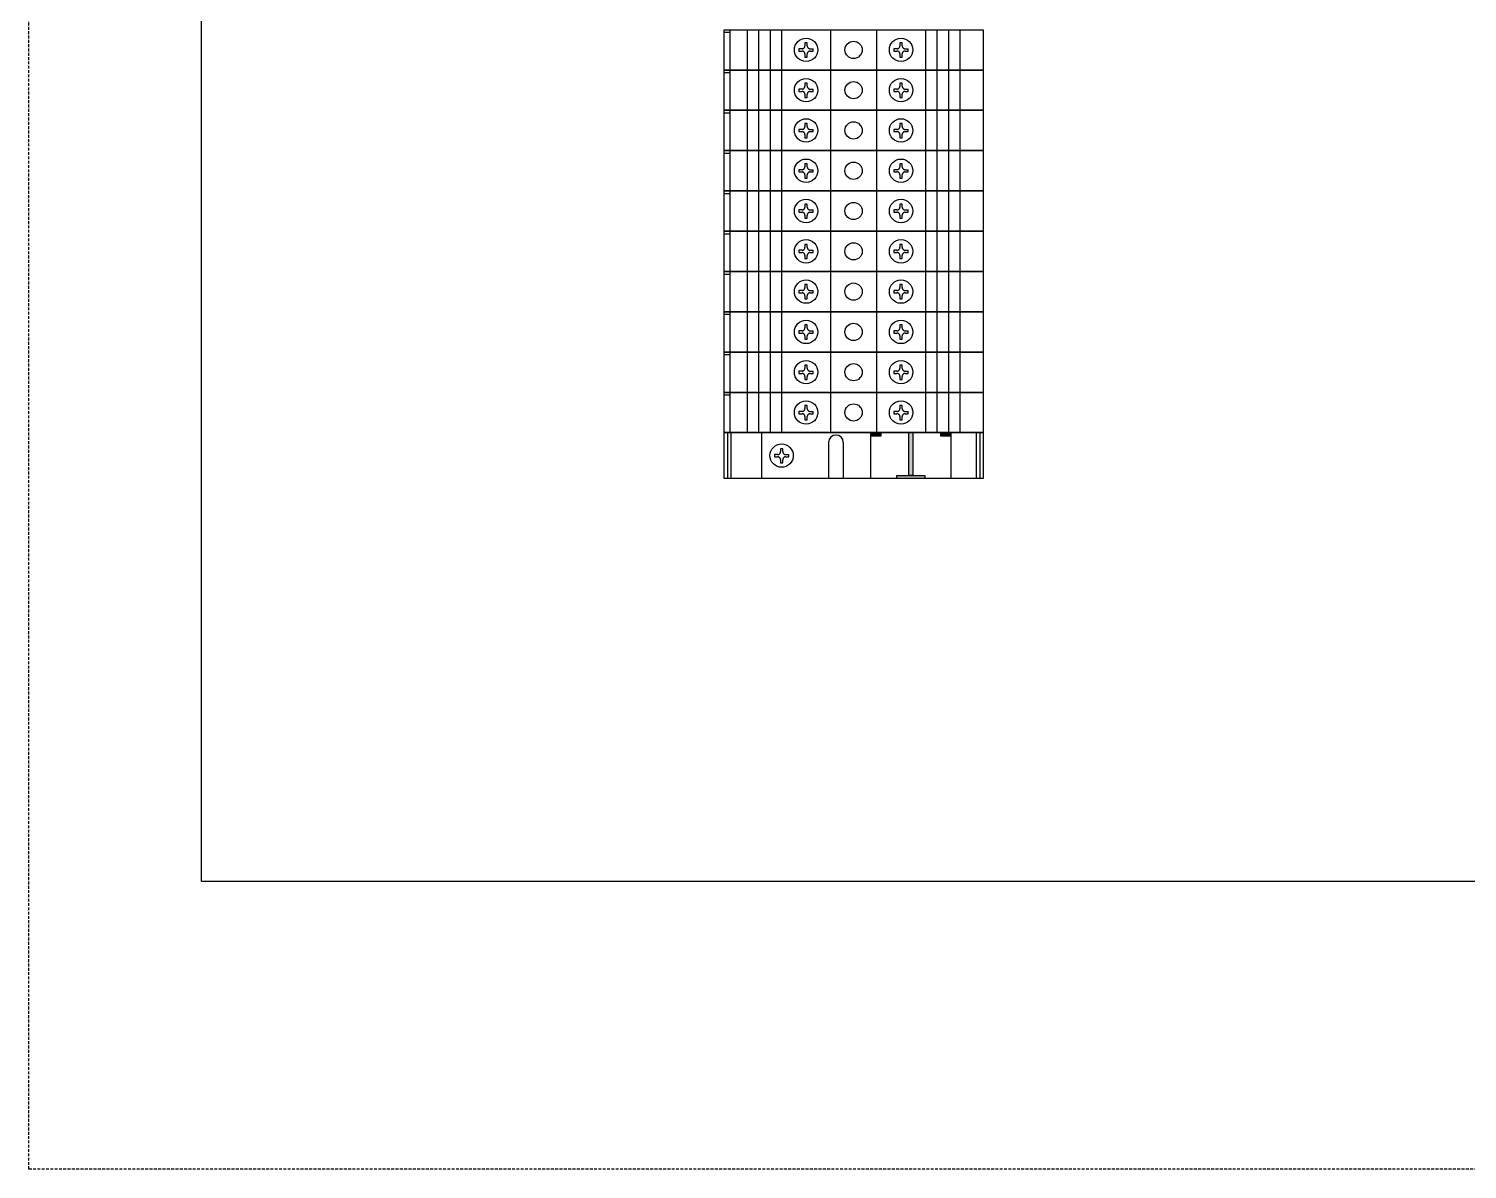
# Model space of a CAD drawing. Extents: x 310573 to 311073, y 364953 to 365753.
# Drawn here: x 310572.5 to 310822.5, y 364953.1 to 365151.2 of the extents above; entities that cross this region are included whole.
import ezdxf

# ---------------------------------------------------------------- set-up
doc = ezdxf.new("R2010")
doc.units = 0
doc.header["$MEASUREMENT"] = 0
doc.linetypes.add('ACAD_ISO02W100', pattern=[15, 12, -3])
doc.linetypes.add('DASHED', pattern=[0.75, 0.5, -0.25])
for name, color, linetype in [('Layer1', 7, 'Continuous'), ('布置图', 30, 'Continuous'), ('文字', 3, 'Continuous')]:
    doc.layers.add(name, color=color, linetype=linetype)

# ---------------------------------------------------------------- blocks, each defined once
blk = doc.blocks.new('1424101341d2bc8cda-78e3-4b5b-88df-e0c53bc6df05')
for points in [[(4.73, -130.7), (4.73, -130.1), (2.98, -130.1), (2.98, -130.7)], [(9.59, -137.55), (10.25, -137.55), (10.25, -130.1), (9.59, -130.1)], [(15.12, -130.1), (15.12, -130.7), (16.87, -130.7), (16.87, -130.1)], [(7.47, -137.55), (7.47, -138.1), (12.38, -138.1), (12.38, -137.55)]]:
    blk.add_hatch(color=7).paths.add_polyline_path(points)
at = {"color": 1}
for p, q in [((-21.53, -60.59), (-22.53, -60.59)), ((-21.53, -60.09), (-21.53, -67.09)), ((-18.53, -60.09), (-18.53, -67.09)), ((-16.53, -60.09), (-16.53, -67.09)), ((-14.53, -60.09), (-14.53, -67.09)), ((-12.53, -60.09), (-12.53, -67.09)), ((-4.03, -60.09), (-4.03, -67.09)), ((3.97, -60.09), (3.97, -67.09)), ((12.47, -60.09), (12.47, -67.09)), ((14.47, -60.09), (14.47, -67.09)), ((16.47, -60.09), (16.47, -67.09)), ((18.47, -60.09), (18.47, -67.09)), ((-21.53, -95.59), (-22.53, -95.59)), ((-21.53, -95.09), (-21.53, -102.1)), ((-18.53, -95.09), (-18.53, -102.1)), ((-16.53, -95.09), (-16.53, -102.1)), ((-14.53, -95.09), (-14.53, -102.1)), ((-12.53, -95.09), (-12.53, -102.1)), ((-4.03, -95.09), (-4.03, -102.1)), ((3.97, -95.09), (3.97, -102.1)), ((12.47, -95.09), (12.47, -102.1)), ((14.47, -95.09), (14.47, -102.1)), ((16.47, -95.09), (16.47, -102.1)), ((18.47, -95.09), (18.47, -102.1))]:
    blk.add_line(p, q, dxfattribs=at)
at = {"color": 7}
for p, q in [((-21.53, -67.09), (-21.53, -74.09)), ((-18.53, -67.09), (-18.53, -74.09)), ((-16.53, -67.09), (-16.53, -74.09)), ((-14.53, -67.09), (-14.53, -74.09)), ((-12.53, -67.09), (-12.53, -74.09)), ((-4.03, -67.09), (-4.03, -74.09)), ((3.97, -67.09), (3.97, -74.09)), ((12.47, -67.09), (12.47, -74.09)), ((14.47, -67.09), (14.47, -74.09)), ((16.47, -67.09), (16.47, -74.09)), ((18.47, -67.09), (18.47, -74.09)), ((-21.53, -67.59), (-22.53, -67.59)), ((-21.53, -81.59), (-22.53, -81.59)), ((-21.53, -81.09), (-21.53, -88.09)), ((-18.53, -81.09), (-18.53, -88.09)), ((-16.53, -81.09), (-16.53, -88.09)), ((-14.53, -81.09), (-14.53, -88.09)), ((-12.53, -81.09), (-12.53, -88.09)), ((-4.03, -81.09), (-4.03, -88.09)), ((3.97, -81.09), (3.97, -88.09)), ((12.47, -81.09), (12.47, -88.09)), ((14.47, -81.09), (14.47, -88.09)), ((16.47, -81.09), (16.47, -88.09)), ((18.47, -81.09), (18.47, -88.09)), ((-21.53, -102.1), (-21.53, -109.1)), ((-18.53, -102.1), (-18.53, -109.1)), ((-16.53, -102.1), (-16.53, -109.1)), ((-14.53, -102.1), (-14.53, -109.1)), ((-12.53, -102.1), (-12.53, -109.1)), ((-4.03, -102.1), (-4.03, -109.1)), ((3.97, -102.1), (3.97, -109.1)), ((12.47, -102.1), (12.47, -109.1)), ((14.47, -102.1), (14.47, -109.1)), ((16.47, -102.1), (16.47, -109.1)), ((18.47, -102.1), (18.47, -109.1)), ((-21.53, -102.6), (-22.53, -102.6)), ((-21.53, -116.6), (-22.53, -116.6)), ((-21.53, -116.1), (-21.53, -123.1)), ((-18.53, -116.1), (-18.53, -123.1)), ((-16.53, -116.1), (-16.53, -123.1)), ((-14.53, -116.1), (-14.53, -123.1)), ((-12.53, -116.1), (-12.53, -123.1)), ((-4.03, -116.1), (-4.03, -123.1)), ((3.97, -116.1), (3.97, -123.1)), ((12.47, -116.1), (12.47, -123.1)), ((14.47, -116.1), (14.47, -123.1)), ((16.47, -116.1), (16.47, -123.1)), ((18.47, -116.1), (18.47, -123.1))]:
    blk.add_line(p, q, dxfattribs=at)
at = {"color": 4}
for p, q in [((-21.53, -74.59), (-22.53, -74.59)), ((-21.53, -74.09), (-21.53, -81.09)), ((-18.53, -74.09), (-18.53, -81.09)), ((-16.53, -74.09), (-16.53, -81.09)), ((-14.53, -74.09), (-14.53, -81.09)), ((-12.53, -74.09), (-12.53, -81.09)), ((-4.03, -74.09), (-4.03, -81.09)), ((3.97, -74.09), (3.97, -81.09)), ((12.47, -74.09), (12.47, -81.09)), ((14.47, -74.09), (14.47, -81.09)), ((16.47, -74.09), (16.47, -81.09)), ((18.47, -74.09), (18.47, -81.09)), ((-21.53, -109.6), (-22.53, -109.6)), ((-21.53, -109.1), (-21.53, -116.1)), ((-18.53, -109.1), (-18.53, -116.1)), ((-16.53, -109.1), (-16.53, -116.1)), ((-14.53, -109.1), (-14.53, -116.1)), ((-12.53, -109.1), (-12.53, -116.1)), ((-4.03, -109.1), (-4.03, -116.1)), ((3.97, -109.1), (3.97, -116.1)), ((12.47, -109.1), (12.47, -116.1)), ((14.47, -109.1), (14.47, -116.1)), ((16.47, -109.1), (16.47, -116.1)), ((18.47, -109.1), (18.47, -116.1))]:
    blk.add_line(p, q, dxfattribs=at)
at = {"color": 3}
for p, q in [((-21.53, -88.59), (-22.53, -88.59)), ((-21.53, -88.09), (-21.53, -95.09)), ((-18.53, -88.09), (-18.53, -95.09)), ((-16.53, -88.09), (-16.53, -95.09)), ((-14.53, -88.09), (-14.53, -95.09)), ((-12.53, -88.09), (-12.53, -95.09)), ((-4.03, -88.09), (-4.03, -95.09)), ((3.97, -88.09), (3.97, -95.09)), ((12.47, -88.09), (12.47, -95.09)), ((14.47, -88.09), (14.47, -95.09)), ((16.47, -88.09), (16.47, -95.09)), ((18.47, -88.09), (18.47, -95.09)), ((-21.53, -123.6), (-22.53, -123.6)), ((-21.53, -123.1), (-21.53, -130.1)), ((-18.53, -123.1), (-18.53, -130.1)), ((-16.53, -123.1), (-16.53, -130.1)), ((-14.53, -123.1), (-14.53, -130.1)), ((-12.53, -123.1), (-12.53, -130.1)), ((-4.03, -123.1), (-4.03, -130.1)), ((3.97, -123.1), (3.97, -130.1)), ((12.47, -123.1), (12.47, -130.1)), ((14.47, -123.1), (14.47, -130.1)), ((16.47, -123.1), (16.47, -130.1)), ((18.47, -123.1), (18.47, -130.1))]:
    blk.add_line(p, q, dxfattribs=at)
at = {"color": 0}
for p, q in [((-21.94, -130.1), (-21.94, -138.1)), ((-21.34, -130.1), (-21.34, -138.1)), ((-16.05, -130.1), (-16.05, -138.1)), ((-4.38, -131.8), (-4.38, -138.1)), ((-1.81, -131.8), (-1.81, -138.1)), ((21.3, -130.1), (21.3, -138.1)), ((21.89, -130.1), (21.89, -138.1))]:
    blk.add_line(p, q, dxfattribs=at)
at = {"color": 1}
for points in [[(22.47, -60.09), (22.47, -67.09), (-22.53, -67.09), (-22.53, -60.09)], [(22.47, -95.09), (22.47, -102.1), (-22.53, -102.1), (-22.53, -95.09)]]:
    blk.add_lwpolyline(points, close=True, dxfattribs=at)
at = {"color": 7}
for points in [[(22.47, -67.09), (22.47, -74.09), (-22.53, -74.09), (-22.53, -67.09)], [(22.47, -81.09), (22.47, -88.09), (-22.53, -88.09), (-22.53, -81.09)], [(22.47, -102.1), (22.47, -109.1), (-22.53, -109.1), (-22.53, -102.1)], [(22.47, -116.1), (22.47, -123.1), (-22.53, -123.1), (-22.53, -116.1)]]:
    blk.add_lwpolyline(points, close=True, dxfattribs=at)
at = {"color": 4}
for points in [[(22.47, -74.09), (22.47, -81.09), (-22.53, -81.09), (-22.53, -74.09)], [(22.47, -109.1), (22.47, -116.1), (-22.53, -116.1), (-22.53, -109.1)]]:
    blk.add_lwpolyline(points, close=True, dxfattribs=at)
at = {"color": 3}
for points in [[(22.47, -88.09), (22.47, -95.09), (-22.53, -95.09), (-22.53, -88.09)], [(22.47, -123.1), (22.47, -130.1), (-22.53, -130.1), (-22.53, -123.1)]]:
    blk.add_lwpolyline(points, close=True, dxfattribs=at)
at = {"color": 0}
for points in [[(22.47, -130.1), (22.47, -138.1), (-22.53, -138.1), (-22.53, -130.1)], [(16.87, -130.1), (16.87, -138.1), (2.98, -138.1), (2.98, -130.1)], [(4.73, -130.1), (4.73, -130.7), (2.98, -130.7), (2.98, -130.1)], [(10.25, -130.1), (10.25, -137.55), (9.59, -137.55), (9.59, -130.1)], [(16.87, -130.1), (16.87, -130.7), (15.12, -130.7), (15.12, -130.1)], [(12.38, -137.55), (12.38, -138.1), (7.47, -138.1), (7.47, -137.55)]]:
    blk.add_lwpolyline(points, close=True, dxfattribs=at)
at = {"color": 1}
for centre in [(-0.03, -63.59), (-0.03, -98.6)]:
    blk.add_circle(centre, 1.5, dxfattribs=at)
at = {"color": 7}
for centre in [(-0.03, -70.59), (-0.03, -84.59), (-0.03, -105.6), (-0.03, -119.6)]:
    blk.add_circle(centre, 1.5, dxfattribs=at)
at = {"color": 4}
for centre in [(-0.03, -77.59), (-0.03, -112.6)]:
    blk.add_circle(centre, 1.5, dxfattribs=at)
at = {"color": 3}
for centre in [(-0.03, -91.59), (-0.03, -126.6)]:
    blk.add_circle(centre, 1.5, dxfattribs=at)
at = {"color": 0}
blk.add_arc((-3.1, -131.8), 1.28, 0, 180, dxfattribs=at)
at = {"layer": 'Layer1', "color": 1, "lineweight": -3, "ltscale": 50}
for centre in [(-8.28, -63.59), (8.22, -63.59), (-8.28, -98.6), (8.22, -98.6)]:
    blk.add_circle(centre, 2.03, dxfattribs=at)
at = {"layer": 'Layer1', "color": 7, "lineweight": -3, "ltscale": 50}
for centre in [(-8.28, -70.59), (8.22, -70.59), (-8.28, -84.59), (8.22, -84.59), (-8.28, -105.6), (8.22, -105.6), (-8.28, -119.6), (8.22, -119.6), (-12.53, -134.1)]:
    blk.add_circle(centre, 2.03, dxfattribs=at)
at = {"layer": 'Layer1', "color": 4, "lineweight": -3, "ltscale": 50}
for centre in [(-8.28, -77.59), (8.22, -77.59), (-8.28, -112.6), (8.22, -112.6)]:
    blk.add_circle(centre, 2.03, dxfattribs=at)
at = {"layer": 'Layer1', "color": 3, "lineweight": -3, "ltscale": 50}
for centre in [(-8.28, -91.59), (8.22, -91.59), (-8.28, -126.6), (8.22, -126.6)]:
    blk.add_circle(centre, 2.03, dxfattribs=at)
at = {"layer": '文字', "color": 1, "linetype": 'ACAD_ISO02W100'}
for p, q in [((-8.47, -62.38), (-8.47, -62.89)), ((-8.08, -62.38), (-8.47, -62.38)), ((-8.08, -62.89), (-8.08, -62.38)), ((8.03, -62.38), (8.03, -62.89)), ((8.42, -62.38), (8.03, -62.38)), ((8.42, -62.89), (8.42, -62.38)), ((-8.98, -63.4), (-9.53, -63.4)), ((-9.53, -63.4), (-9.53, -63.8)), ((-9.53, -63.8), (-8.98, -63.8)), ((-8.47, -64.3), (-8.47, -64.86)), ((-8.47, -64.86), (-8.08, -64.86)), ((-8.08, -64.86), (-8.08, -64.3)), ((-7.57, -63.4), (-7.05, -63.4)), ((-7.57, -63.8), (-7.05, -63.8)), ((-7.05, -63.8), (-7.05, -63.4)), ((7.52, -63.4), (6.97, -63.4)), ((6.97, -63.4), (6.97, -63.8)), ((6.97, -63.8), (7.52, -63.8)), ((8.03, -64.3), (8.03, -64.86)), ((8.03, -64.86), (8.42, -64.86)), ((8.42, -64.86), (8.42, -64.3)), ((8.93, -63.4), (9.45, -63.4)), ((8.93, -63.8), (9.45, -63.8)), ((9.45, -63.8), (9.45, -63.4)), ((-8.47, -97.39), (-8.47, -97.9)), ((-8.08, -97.39), (-8.47, -97.39)), ((-8.08, -97.9), (-8.08, -97.39)), ((8.03, -97.39), (8.03, -97.9)), ((8.42, -97.39), (8.03, -97.39)), ((8.42, -97.9), (8.42, -97.39)), ((-8.98, -98.41), (-9.53, -98.41)), ((-9.53, -98.41), (-9.53, -98.8)), ((-9.53, -98.8), (-8.98, -98.8)), ((-8.47, -99.31), (-8.47, -99.86)), ((-8.47, -99.86), (-8.08, -99.86)), ((-8.08, -99.86), (-8.08, -99.31)), ((-7.57, -98.41), (-7.05, -98.41)), ((-7.57, -98.8), (-7.05, -98.8)), ((-7.05, -98.8), (-7.05, -98.41)), ((7.52, -98.41), (6.97, -98.41)), ((6.97, -98.41), (6.97, -98.8)), ((6.97, -98.8), (7.52, -98.8)), ((8.03, -99.31), (8.03, -99.86)), ((8.03, -99.86), (8.42, -99.86)), ((8.42, -99.86), (8.42, -99.31)), ((8.93, -98.41), (9.45, -98.41)), ((8.93, -98.8), (9.45, -98.8)), ((9.45, -98.8), (9.45, -98.41))]:
    blk.add_line(p, q, dxfattribs=at)
at = {"layer": '文字', "color": 7, "linetype": 'ACAD_ISO02W100'}
for p, q in [((-8.47, -69.38), (-8.47, -69.89)), ((-8.08, -69.38), (-8.47, -69.38)), ((-8.08, -69.89), (-8.08, -69.38)), ((8.03, -69.38), (8.03, -69.89)), ((8.42, -69.38), (8.03, -69.38)), ((8.42, -69.89), (8.42, -69.38)), ((-8.98, -70.4), (-9.53, -70.4)), ((-9.53, -70.4), (-9.53, -70.8)), ((-9.53, -70.8), (-8.98, -70.8)), ((-8.47, -71.31), (-8.47, -71.86)), ((-8.47, -71.86), (-8.08, -71.86)), ((-8.08, -71.86), (-8.08, -71.31)), ((-7.57, -70.4), (-7.05, -70.4)), ((-7.57, -70.8), (-7.05, -70.8)), ((-7.05, -70.8), (-7.05, -70.4)), ((7.52, -70.4), (6.97, -70.4)), ((6.97, -70.4), (6.97, -70.8)), ((6.97, -70.8), (7.52, -70.8)), ((8.03, -71.31), (8.03, -71.86)), ((8.03, -71.86), (8.42, -71.86)), ((8.42, -71.86), (8.42, -71.31)), ((8.93, -70.4), (9.45, -70.4)), ((8.93, -70.8), (9.45, -70.8)), ((9.45, -70.8), (9.45, -70.4)), ((-8.98, -84.41), (-9.53, -84.41)), ((-9.53, -84.41), (-9.53, -84.8)), ((-9.53, -84.8), (-8.98, -84.8)), ((-8.47, -83.39), (-8.47, -83.9)), ((-8.08, -83.39), (-8.47, -83.39)), ((-8.08, -83.9), (-8.08, -83.39)), ((-7.57, -84.41), (-7.05, -84.41)), ((-7.57, -84.8), (-7.05, -84.8)), ((-7.05, -84.8), (-7.05, -84.41)), ((7.52, -84.41), (6.97, -84.41)), ((6.97, -84.41), (6.97, -84.8)), ((6.97, -84.8), (7.52, -84.8)), ((8.03, -83.39), (8.03, -83.9)), ((8.42, -83.39), (8.03, -83.39)), ((8.42, -83.9), (8.42, -83.39)), ((8.93, -84.41), (9.45, -84.41)), ((8.93, -84.8), (9.45, -84.8)), ((9.45, -84.8), (9.45, -84.41)), ((-8.47, -85.31), (-8.47, -85.86)), ((-8.47, -85.86), (-8.08, -85.86)), ((-8.08, -85.86), (-8.08, -85.31)), ((8.03, -85.31), (8.03, -85.86)), ((8.03, -85.86), (8.42, -85.86)), ((8.42, -85.86), (8.42, -85.31)), ((-8.47, -104.39), (-8.47, -104.9)), ((-8.08, -104.39), (-8.47, -104.39)), ((-8.08, -104.9), (-8.08, -104.39)), ((8.03, -104.39), (8.03, -104.9)), ((8.42, -104.39), (8.03, -104.39)), ((8.42, -104.9), (8.42, -104.39)), ((-8.98, -105.41), (-9.53, -105.41)), ((-9.53, -105.41), (-9.53, -105.8)), ((-9.53, -105.8), (-8.98, -105.8)), ((-8.47, -106.31), (-8.47, -106.86)), ((-8.47, -106.86), (-8.08, -106.86)), ((-8.08, -106.86), (-8.08, -106.31)), ((-7.57, -105.41), (-7.05, -105.41)), ((-7.57, -105.8), (-7.05, -105.8)), ((-7.05, -105.8), (-7.05, -105.41)), ((7.52, -105.41), (6.97, -105.41)), ((6.97, -105.41), (6.97, -105.8)), ((6.97, -105.8), (7.52, -105.8)), ((8.03, -106.31), (8.03, -106.86)), ((8.03, -106.86), (8.42, -106.86)), ((8.42, -106.86), (8.42, -106.31)), ((8.93, -105.41), (9.45, -105.41)), ((8.93, -105.8), (9.45, -105.8)), ((9.45, -105.8), (9.45, -105.41)), ((-8.98, -119.41), (-9.53, -119.41)), ((-9.53, -119.41), (-9.53, -119.81)), ((-9.53, -119.81), (-8.98, -119.81)), ((-8.47, -118.39), (-8.47, -118.9)), ((-8.08, -118.39), (-8.47, -118.39)), ((-8.08, -118.9), (-8.08, -118.39)), ((-7.57, -119.41), (-7.05, -119.41)), ((-7.57, -119.81), (-7.05, -119.81)), ((-7.05, -119.81), (-7.05, -119.41)), ((7.52, -119.41), (6.97, -119.41)), ((6.97, -119.41), (6.97, -119.81)), ((6.97, -119.81), (7.52, -119.81)), ((8.03, -118.39), (8.03, -118.9)), ((8.42, -118.39), (8.03, -118.39)), ((8.42, -118.9), (8.42, -118.39)), ((8.93, -119.41), (9.45, -119.41)), ((8.93, -119.81), (9.45, -119.81)), ((9.45, -119.81), (9.45, -119.41)), ((-8.47, -120.32), (-8.47, -120.87)), ((-8.47, -120.87), (-8.08, -120.87)), ((-8.08, -120.87), (-8.08, -120.32)), ((8.03, -120.32), (8.03, -120.87)), ((8.03, -120.87), (8.42, -120.87)), ((8.42, -120.87), (8.42, -120.32)), ((-13.23, -133.91), (-13.78, -133.91)), ((-13.78, -133.91), (-13.78, -134.31)), ((-13.78, -134.31), (-13.23, -134.31)), ((-12.72, -132.9), (-12.72, -133.41)), ((-12.33, -132.9), (-12.72, -132.9)), ((-12.72, -134.82), (-12.72, -135.37)), ((-12.33, -133.41), (-12.33, -132.9)), ((-12.33, -135.37), (-12.33, -134.82)), ((-11.82, -133.91), (-11.3, -133.91)), ((-11.82, -134.31), (-11.3, -134.31)), ((-11.3, -134.31), (-11.3, -133.91)), ((-12.72, -135.37), (-12.33, -135.37))]:
    blk.add_line(p, q, dxfattribs=at)
at = {"layer": '文字', "color": 4, "linetype": 'ACAD_ISO02W100'}
for p, q in [((-8.98, -77.4), (-9.53, -77.4)), ((-9.53, -77.4), (-9.53, -77.8)), ((-8.47, -76.39), (-8.47, -76.9)), ((-8.08, -76.39), (-8.47, -76.39)), ((-8.08, -76.9), (-8.08, -76.39)), ((-7.57, -77.4), (-7.05, -77.4)), ((-7.05, -77.8), (-7.05, -77.4)), ((7.52, -77.4), (6.97, -77.4)), ((6.97, -77.4), (6.97, -77.8)), ((8.03, -76.39), (8.03, -76.9)), ((8.42, -76.39), (8.03, -76.39)), ((8.42, -76.9), (8.42, -76.39)), ((8.93, -77.4), (9.45, -77.4)), ((9.45, -77.8), (9.45, -77.4)), ((-9.53, -77.8), (-8.98, -77.8)), ((-8.47, -78.31), (-8.47, -78.86)), ((-8.47, -78.86), (-8.08, -78.86)), ((-8.08, -78.86), (-8.08, -78.31)), ((-7.57, -77.8), (-7.05, -77.8)), ((6.97, -77.8), (7.52, -77.8)), ((8.03, -78.31), (8.03, -78.86)), ((8.03, -78.86), (8.42, -78.86)), ((8.42, -78.86), (8.42, -78.31)), ((8.93, -77.8), (9.45, -77.8)), ((-8.98, -112.41), (-9.53, -112.41)), ((-9.53, -112.41), (-9.53, -112.81)), ((-8.47, -111.39), (-8.47, -111.9)), ((-8.08, -111.39), (-8.47, -111.39)), ((-8.08, -111.9), (-8.08, -111.39)), ((-7.57, -112.41), (-7.05, -112.41)), ((-7.05, -112.81), (-7.05, -112.41)), ((7.52, -112.41), (6.97, -112.41)), ((6.97, -112.41), (6.97, -112.81)), ((8.03, -111.39), (8.03, -111.9)), ((8.42, -111.39), (8.03, -111.39)), ((8.42, -111.9), (8.42, -111.39)), ((8.93, -112.41), (9.45, -112.41)), ((9.45, -112.81), (9.45, -112.41)), ((-9.53, -112.81), (-8.98, -112.81)), ((-8.47, -113.31), (-8.47, -113.87)), ((-8.47, -113.87), (-8.08, -113.87)), ((-8.08, -113.87), (-8.08, -113.31)), ((-7.57, -112.81), (-7.05, -112.81)), ((6.97, -112.81), (7.52, -112.81)), ((8.03, -113.31), (8.03, -113.87)), ((8.03, -113.87), (8.42, -113.87)), ((8.42, -113.87), (8.42, -113.31)), ((8.93, -112.81), (9.45, -112.81))]:
    blk.add_line(p, q, dxfattribs=at)
at = {"layer": '文字', "color": 3, "linetype": 'ACAD_ISO02W100'}
for p, q in [((-8.98, -91.41), (-9.53, -91.41)), ((-9.53, -91.41), (-9.53, -91.8)), ((-9.53, -91.8), (-8.98, -91.8)), ((-8.47, -90.39), (-8.47, -90.9)), ((-8.08, -90.39), (-8.47, -90.39)), ((-8.47, -92.31), (-8.47, -92.86)), ((-8.08, -90.9), (-8.08, -90.39)), ((-8.08, -92.86), (-8.08, -92.31)), ((-7.57, -91.41), (-7.05, -91.41)), ((-7.57, -91.8), (-7.05, -91.8)), ((-7.05, -91.8), (-7.05, -91.41)), ((7.52, -91.41), (6.97, -91.41)), ((6.97, -91.41), (6.97, -91.8)), ((6.97, -91.8), (7.52, -91.8)), ((8.03, -90.39), (8.03, -90.9)), ((8.42, -90.39), (8.03, -90.39)), ((8.03, -92.31), (8.03, -92.86)), ((8.42, -90.9), (8.42, -90.39)), ((8.42, -92.86), (8.42, -92.31)), ((8.93, -91.41), (9.45, -91.41)), ((8.93, -91.8), (9.45, -91.8)), ((9.45, -91.8), (9.45, -91.41)), ((-8.47, -92.86), (-8.08, -92.86)), ((8.03, -92.86), (8.42, -92.86)), ((-8.98, -126.41), (-9.53, -126.41)), ((-9.53, -126.41), (-9.53, -126.81)), ((-9.53, -126.81), (-8.98, -126.81)), ((-8.47, -125.4), (-8.47, -125.91)), ((-8.08, -125.4), (-8.47, -125.4)), ((-8.47, -127.32), (-8.47, -127.87)), ((-8.08, -125.91), (-8.08, -125.4)), ((-8.08, -127.87), (-8.08, -127.32)), ((-7.57, -126.41), (-7.05, -126.41)), ((-7.57, -126.81), (-7.05, -126.81)), ((-7.05, -126.81), (-7.05, -126.41)), ((7.52, -126.41), (6.97, -126.41)), ((6.97, -126.41), (6.97, -126.81)), ((6.97, -126.81), (7.52, -126.81)), ((8.03, -125.4), (8.03, -125.91)), ((8.42, -125.4), (8.03, -125.4)), ((8.03, -127.32), (8.03, -127.87)), ((8.42, -125.91), (8.42, -125.4)), ((8.42, -127.87), (8.42, -127.32)), ((8.93, -126.41), (9.45, -126.41)), ((8.93, -126.81), (9.45, -126.81)), ((9.45, -126.81), (9.45, -126.41)), ((-8.47, -127.87), (-8.08, -127.87)), ((8.03, -127.87), (8.42, -127.87))]:
    blk.add_line(p, q, dxfattribs=at)
at = {"layer": '文字', "color": 1, "linetype": 'ACAD_ISO02W100'}
for centre, start, end in [((-8.98, -62.89), 270, 0), ((-8.98, -64.3), 0, 90), ((-7.57, -62.89), 180, 270), ((-7.57, -64.3), 90, 180), ((7.52, -62.89), 270, 0), ((7.52, -64.3), 0, 90), ((8.93, -62.89), 180, 270), ((8.93, -64.3), 90, 180), ((-8.98, -97.9), 270, 0), ((-8.98, -99.31), 0, 90), ((-7.57, -97.9), 180, 270), ((-7.57, -99.31), 90, 180), ((7.52, -97.9), 270, 0), ((7.52, -99.31), 0, 90), ((8.93, -97.9), 180, 270), ((8.93, -99.31), 90, 180)]:
    blk.add_arc(centre, 0.509, start, end, dxfattribs=at)
at = {"layer": '文字', "color": 7, "linetype": 'ACAD_ISO02W100'}
for centre, start, end in [((-8.98, -69.89), 270, 0), ((-7.57, -69.89), 180, 270), ((7.52, -69.89), 270, 0), ((8.93, -69.89), 180, 270), ((-8.98, -71.31), 0, 90), ((-7.57, -71.31), 90, 180), ((7.52, -71.31), 0, 90), ((8.93, -71.31), 90, 180), ((-8.98, -83.9), 270, 0), ((-8.98, -85.31), 0, 90), ((-7.57, -83.9), 180, 270), ((-7.57, -85.31), 90, 180), ((7.52, -83.9), 270, 0), ((7.52, -85.31), 0, 90), ((8.93, -83.9), 180, 270), ((8.93, -85.31), 90, 180), ((-8.98, -104.9), 270, 0), ((-7.57, -104.9), 180, 270), ((7.52, -104.9), 270, 0), ((8.93, -104.9), 180, 270), ((-8.98, -106.31), 0, 90), ((-7.57, -106.31), 90, 180), ((7.52, -106.31), 0, 90), ((8.93, -106.31), 90, 180), ((-8.98, -118.9), 270, 0), ((-8.98, -120.32), 0, 90), ((-7.57, -118.9), 180, 270), ((-7.57, -120.32), 90, 180), ((7.52, -118.9), 270, 0), ((7.52, -120.32), 0, 90), ((8.93, -118.9), 180, 270), ((8.93, -120.32), 90, 180), ((-13.23, -133.41), 270, 0), ((-13.23, -134.82), 0, 90), ((-11.82, -133.41), 180, 270), ((-11.82, -134.82), 90, 180)]:
    blk.add_arc(centre, 0.509, start, end, dxfattribs=at)
at = {"layer": '文字', "color": 4, "linetype": 'ACAD_ISO02W100'}
for centre, start, end in [((-8.98, -76.9), 270, 0), ((-7.57, -76.9), 180, 270), ((7.52, -76.9), 270, 0), ((8.93, -76.9), 180, 270), ((-8.98, -78.31), 0, 90), ((-7.57, -78.31), 90, 180), ((7.52, -78.31), 0, 90), ((8.93, -78.31), 90, 180), ((-8.98, -111.9), 270, 0), ((-7.57, -111.9), 180, 270), ((7.52, -111.9), 270, 0), ((8.93, -111.9), 180, 270), ((-8.98, -113.31), 0, 90), ((-7.57, -113.31), 90, 180), ((7.52, -113.31), 0, 90), ((8.93, -113.31), 90, 180)]:
    blk.add_arc(centre, 0.509, start, end, dxfattribs=at)
at = {"layer": '文字', "color": 3, "linetype": 'ACAD_ISO02W100'}
for centre, start, end in [((-8.98, -90.9), 270, 0), ((-8.98, -92.31), 0, 90), ((-7.57, -90.9), 180, 270), ((-7.57, -92.31), 90, 180), ((7.52, -90.9), 270, 0), ((7.52, -92.31), 0, 90), ((8.93, -90.9), 180, 270), ((8.93, -92.31), 90, 180), ((-8.98, -125.91), 270, 0), ((-8.98, -127.32), 0, 90), ((-7.57, -125.91), 180, 270), ((-7.57, -127.32), 90, 180), ((7.52, -125.91), 270, 0), ((7.52, -127.32), 0, 90), ((8.93, -125.91), 180, 270), ((8.93, -127.32), 90, 180)]:
    blk.add_arc(centre, 0.509, start, end, dxfattribs=at)

msp = doc.modelspace()

# ---------------------------------------------------------------- linework, layer by layer
at = {"color": 2}
msp.add_lwpolyline([(310602.53, 365703.07), (311042.53, 365703.07), (311042.53, 365003.07), (310602.53, 365003.07)], close=True, dxfattribs=at)
at = {"layer": '布置图', "linetype": 'DASHED'}
msp.add_lwpolyline([(310572.53, 365753.07), (311072.53, 365753.07), (311072.53, 364953.07), (310572.53, 364953.07)], close=True, dxfattribs=at)

# ---------------------------------------------------------------- block references
msp.add_blockref('1424101341d2bc8cda-78e3-4b5b-88df-e0c53bc6df05', (310715.9, 365211.17))

doc.saveas('drawing.dxf')
